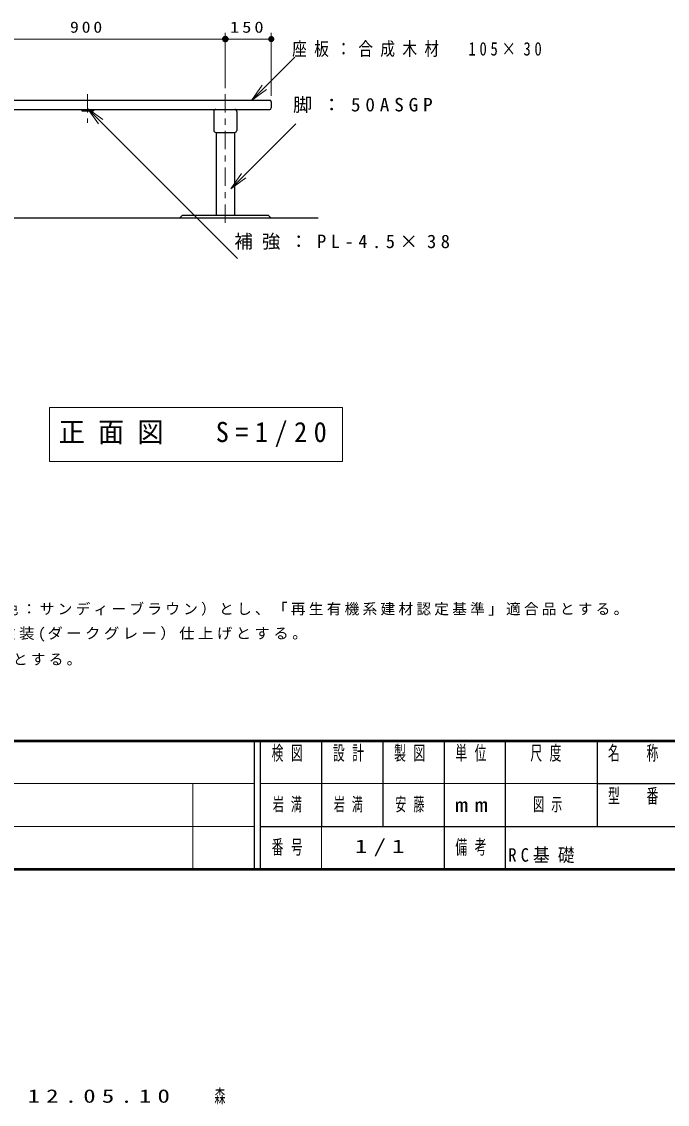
# Model space of a CAD drawing. Units: millimetres on the paper, scale 1:20. Extents: x -365 to 12, y -38 to 257.
# Drawn here: x -276.5 to -171, y -38.4 to 138.4 of the extents above; entities that cross this region are included whole.
import ezdxf
from ezdxf.enums import TextEntityAlignment as Align

# ---------------------------------------------------------------- set-up
doc = ezdxf.new("R2010")
doc.units = ezdxf.units.MM
doc.linetypes.add('USER2', pattern=[6, 3, -1, 1, -1])
doc.layers.add('LY_1', color=7, linetype='Continuous', lineweight=25)
doc.layers.add('LY_2', color=7, linetype='Continuous', lineweight=13)
doc.styles.add('ＭＳ ゴシック', font='')
doc.styles.get('ＭＳ ゴシック').set_extended_font_data('MS Gothic')

# ---------------------------------------------------------------- blocks, each defined once
blk = doc.blocks.new('open_arrow')
at = {"color": 0, "linetype": 'Continuous', "lineweight": -2}
blk.add_lwpolyline([(7.5, 1.25), (0, 0), (7.5, -1.25)], dxfattribs=at)
blk = doc.blocks.new('filled_dot')
at = {"color": 0, "linetype": 'Continuous', "lineweight": -2, "const_width": 1.25}
blk.add_lwpolyline([(-0.625, 0, 1), (0.625, 0, 1)], format="xyb", close=True, dxfattribs=at)

msp = doc.modelspace()

# ---------------------------------------------------------------- linework, layer by layer
at = {"layer": 'LY_1', "lineweight": 13}
for p, q in [((-243.217, 127.603), (-243.217, 136.603)), ((-235.717, 126.353), (-235.717, 136.603)), ((-288.217, 135.603), (-243.217, 135.603)), ((-243.217, 135.603), (-235.717, 135.603)), ((-238.955, 125.578), (-231.884, 132.649)), ((-265.717, 124.255), (-241.234, 99.772)), ((-242.328, 111.151), (-231.721, 121.758)), ((-271.905, 75.42), (-271.905, 66.62)), ((-224.105, 75.42), (-271.905, 75.42)), ((-224.105, 66.62), (-224.105, 75.42)), ((-271.905, 66.62), (-224.105, 66.62))]:
    msp.add_line(p, q, dxfattribs=at)
at = {"layer": 'LY_1', "color": 4}
for p, q in [((-295.467, 125.603), (-235.967, 125.603)), ((-295.467, 124.103), (-235.967, 124.103)), ((-235.717, 125.353), (-235.717, 124.353)), ((-245.092, 123.783), (-245.092, 120.673)), ((-241.342, 123.783), (-241.342, 120.673)), ((-244.772, 120.353), (-241.662, 120.353)), ((-244.73, 120.353), (-244.73, 106.853)), ((-241.705, 120.353), (-241.705, 106.853)), ((-228.066, 106.353), (-280.717, 106.353)), ((-250.717, 106.353), (-250.217, 106.853)), ((-250.217, 106.853), (-236.217, 106.853)), ((-236.217, 106.853), (-235.717, 106.353))]:
    msp.add_line(p, q, dxfattribs=at)
at = {"layer": 'LY_1', "linetype": 'USER2', "lineweight": 13}
for p, q in [((-265.717, 126.603), (-265.717, 121.908)), ((-243.217, 126.603), (-243.217, 105.353))]:
    msp.add_line(p, q, dxfattribs=at)
at = {"layer": 'LY_1'}
for p, q in [((-266.667, 124.103), (-266.667, 123.878)), ((-266.667, 123.878), (-264.767, 123.878)), ((-264.767, 124.103), (-264.767, 123.878))]:
    msp.add_line(p, q, dxfattribs=at)
at = {"layer": 'LY_1', "color": 4}
for centre, radius, start, end in [((-235.967, 125.353), 0.25, 0, 89.99998), ((-244.772, 123.783), 0.32, 89.99998, 179.99996), ((-241.662, 123.783), 0.32, 0, 89.99998), ((-235.967, 124.353), 0.25, 270.00002, 0), ((-244.772, 120.673), 0.32, 179.99998, 270.00003), ((-241.662, 120.673), 0.32, 270.00002, 0)]:
    msp.add_arc(centre, radius, start, end, dxfattribs=at)
at = {"layer": 'LY_2', "lineweight": 50}
for p, q in [((-365, 21), (0, 21)), ((-365, 0), (0, 0))]:
    msp.add_line(p, q, dxfattribs=at)
at = {"layer": 'LY_2', "color": 211, "lineweight": 25}
for p, q in [((-238.5, 21), (-238.5, 0)), ((-237.5, 21), (-237.5, 0)), ((-227.5, 21), (-227.5, 7)), ((-217.5, 21), (-217.5, 7)), ((-207.5, 21), (-207.5, 0)), ((-197.5, 21), (-197.5, 7)), ((-182.5, 21), (-182.5, 7)), ((-182.5, 14), (-70, 14)), ((-237.5, 7), (0, 7))]:
    msp.add_line(p, q, dxfattribs=at)
at = {"layer": 'LY_2'}
for p, q in [((-365, 14), (-238.5, 14)), ((-248.5, 14), (-248.5, 0)), ((-237.5, 14), (-182.5, 14)), ((-365, 7), (-238.5, 7)), ((-227.5, 7), (-227.5, 0))]:
    msp.add_line(p, q, dxfattribs=at)
at = {"layer": 'LY_2', "lineweight": 25}
msp.add_line((-197.5, 7), (-197.5, 0), dxfattribs=at)

# ---------------------------------------------------------------- block references
at = {"layer": 'LY_1', "lineweight": 13}
for name, p, xscale, yscale, rotation in [('filled_dot', (-243.217, 135.603), 0.431, 0.431, 180), ('filled_dot', (-235.717, 135.603), 0.4, 0.4, 180), ('open_arrow', (-238.955, 125.578), 0.4, 0.4, 45), ('open_arrow', (-265.717, 124.255), 0.4, 0.4, 315), ('open_arrow', (-242.328, 111.151), 0.4, 0.4, 45)]:
    msp.add_blockref(name, p, dxfattribs=dict(at, xscale=xscale, yscale=yscale, rotation=rotation))
at = {"layer": 'LY_1', "lineweight": 13, "xscale": 0.4, "yscale": 0.4}
msp.add_blockref('filled_dot', (-243.217, 135.603), dxfattribs=at)

# ---------------------------------------------------------------- texts
at = {"layer": 'LY_1', "style": 'ＭＳ ゴシック', "width": 0.6}
msp.add_text('森', height=2.199, dxfattribs=at).set_placement((-245, -37.053), align=Align.MIDDLE_LEFT)
at = {"layer": 'LY_1', "style": 'ＭＳ ゴシック'}
for s, insert, char_height, attachment_point in [('\\T1.33;\\W1.15;900', (-265.717, 136.603), 1.833, 8), ('\\T1.33;\\W1.2;150', (-239.467, 136.603), 1.833, 8), ('\\T1.5;\\W0.8;座板：合成木材\u3000105×30', (-232.304, 132.649), 2.199, 7), ('\\T1.5;\\W1.05;脚：50ASGP', (-232.157, 124.758), 2.199, 4), ('\\T1.5;補強：PL-4.5×38', (-241.729, 102.422), 2.199, 4), ('\\T1.5;\\W0.95;正面図\u3000S=1/20', (-248.005, 71.02), 3.299, 5), ('\\T1.22;合成木材は、木粉入り再生プラスチック（ポリプロピレン系,色：サンディーブラウン）とし、「再生有機系建材認定基準」適合品とする。', (-359.922, 41.196), 1.76, 7), ('\\T1.22;\\W1.05;鋼材は、電気亜鉛メッキ処理の上、ポリエステル樹脂粉体塗装(ダークグレー）仕上げとする。', (-359.922, 37.196), 1.76, 7), ('\\T1.22;本製品は、（一社）日本公園施設業協会賠償責任保険加入製品とする。', (-359.922, 33.196), 1.76, 7), ('\\T1.64;\\W0.6;岩満', (-232.5, 10.5), 2.199, 5), ('\\T1.64;\\W0.6;岩満', (-225.5, 10.5), 2.199, 4), ('\\T1.64;\\W0.6;安藤', (-212.5, 10.5), 2.199, 5), ('\\T1.64;\\W0.6;図示', (-190, 10.5), 2.199, 5), ('\\T1.5;\\W1.35;1/1', (-217.5, 3.5), 2.199, 5), ('\\T1.5;\\W0.9;RC基礎', (-197, 1), 2.199, 7), ('\\T1.5;\\W1.35;12.05.10', (-275.5, -37.053), 2.199, 4)]:
    msp.add_mtext(s, dxfattribs=dict(at, insert=insert, char_height=char_height, attachment_point=attachment_point))
at = {"layer": 'LY_2', "color": 4, "char_height": 2.346, "style": 'ＭＳ ゴシック'}
for s, insert, attachment_point in [('\\T1.64;\\W0.6;検図', (-232.5, 20.167), 2), ('\\T1.64;\\W0.6;設計', (-222.5, 20.167), 2), ('\\T1.64;\\W0.6;製図', (-212.5, 20.167), 2), ('\\T1.64;\\W0.6;単位', (-202.5, 20.167), 2), ('\\T1.64;\\W0.6;尺度', (-190.25, 20.167), 2), ('\\T1.64;\\W0.6;名\u3000称', (-176, 20.167), 2), ('\\T1.64;\\W0.6;型\u3000番', (-176, 13.167), 2), ('\\T1.5;\\W1.35;mm', (-202.5, 10.5), 5), ('\\T1.64;\\W0.6;番号', (-232.5, 3.5), 5), ('\\T1.64;\\W0.6;備考', (-202.5, 3.5), 5)]:
    msp.add_mtext(s, dxfattribs=dict(at, insert=insert, attachment_point=attachment_point))

doc.saveas('drawing.dxf')
